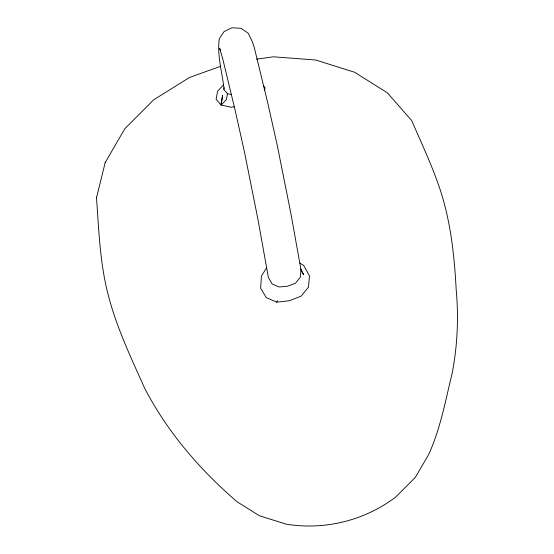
<?xml version="1.0" encoding="UTF-8"?>
<svg xmlns="http://www.w3.org/2000/svg" width="554" height="554" viewBox="0 0 554 554"><rect width="100%" height="100%" fill="white"/><g stroke="black" fill="none" stroke-linecap="round" stroke-linejoin="round"><path stroke-width="0.83" d="M96.645 197.231L96.521 198.124C98.875 230.319 99.928 262.831 108.044 294.243C116.257 326.728 130.744 357.074 144.324 387.558C166.865 431.4 199.772 469.716 237.015 501.716L259.383 515.753L286.169 524.146C324.699 530.42 364.227 520.684 395.452 497.257L415.313 477.396L428.637 454.571C440.458 428.782 445.43 400.674 452.175 373.292C457.452 345.682 458.774 317.387 456.171 289.403C454.398 255.858 450.762 222.175 440.305 190.098C432.404 166.283 421.691 143.569 411.712 120.585L387.301 92.774L354.615 72.255L315.718 60.012L273.468 56.813L256.523 59.153M231.683 94.575L227.472 93.716L224.148 89.893C222.452 72.906 216.836 55.912 219.315 38.704L224.155 31.536L231.946 27.762L241.032 28.33L248.185 33.198L252.534 42.118L254.334 47.776L267.651 102.525L277.132 144.76L291.03 214.253L300.967 269.666L300.358 277.159L295.455 283.233L287.595 286.245L279.133 286.986L272.132 284.001L268.385 277.575L258.178 220.547L244.272 151.062L234.792 108.819L222.66 58.516L219.675 48.42L220.776 50.719M220.935 104.824L222.618 95.343L221.15 104.734L221.801 104.519L221.094 105.018L216.108 99.27L217.577 91.265L223.366 85.011M227.472 93.716L226.357 99.651L221.094 105.018L231.233 107.261L234.494 106.673M264.59 90.191L265.089 87.844L263.566 85.925M105.198 162.551L124.775 128.798L153.576 99.9L189.537 77.456L220.838 66.21M96.535 197.674L105.288 162.149M223.719 89.339L224.19 87.74M266.696 267.665L261.419 276.044L260.636 288.149L266.204 297.54L276.716 302.145L277.409 300.6M276.716 302.145L289.368 300.753L301.154 296.148L308.523 287.09L309.451 275.844L303.703 265.47L299.866 263.102M300.552 269.126L303.689 274.777L300.967 269.666"/></g></svg>
